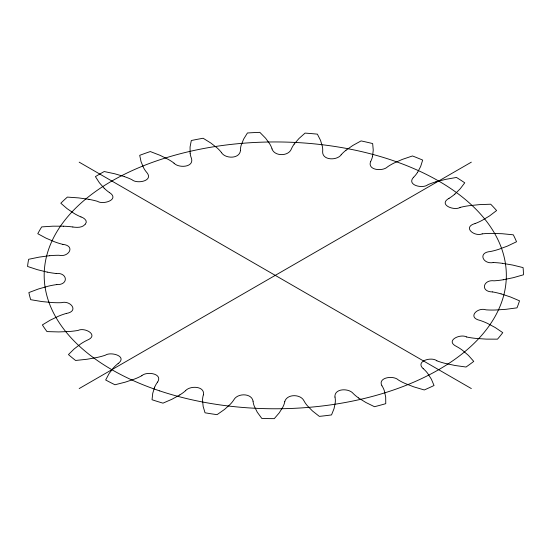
<?xml version="1.0" encoding="UTF-8"?>
<svg xmlns="http://www.w3.org/2000/svg" width="551" height="551" viewBox="0 0 551 551"><rect width="100%" height="100%" fill="white"/><g stroke="black" fill="none" stroke-linecap="round" stroke-linejoin="round"><path stroke-width="0.83" d="M284.722 401.72C286.747 393.8 300.55 393.862 303.945 400.749A53.316 30.78 0 0 0 307.355 405.736L312.403 410.901L319.339 416.377A248.191 143.294 0 0 0 331.53 414.924L334.064 408.587L335.277 402.416A53.316 30.78 0 0 0 334.987 397.051M372.572 156.257L373.241 150.051L372.655 143.563A248.191 143.294 0 0 0 361.077 140.911L352.936 145.395L346.049 150.175M203.429 394.847C205.117 385.934 190.088 385.438 185.577 390.659M154.652 387.139L152.751 393.256L152.028 399.744A248.191 143.294 0 0 0 162.986 403.153L171.974 399.241L179.778 394.964M370.637 161.505C367.083 170.424 382.924 171.657 387.622 166.788A53.316 30.78 0 0 1 394.172 162.986L402.347 159.397L412.472 155.961A248.191 143.294 0 0 1 422.672 160.086L420.654 166.478L417.527 172.422M294.131 144.121L298.931 138.556L305.061 133.108A248.191 143.294 0 0 1 317.383 134.148L320.544 140.388L322.376 146.511A53.316 30.78 0 0 1 322.631 151.876C322.487 160.548 337.06 160.651 341.227 154.755M157.634 382.057C163.103 373.495 146.718 371.105 141.827 375.672M85.295 224.119C88.353 221.02 83.855 217.735 80.99 216.915M85.164 224.285C82.257 227.894 76.975 227.563 72.835 227.012M413.546 177.27C406.197 185.17 422.803 189.069 427.962 184.675A53.316 30.78 0 0 1 435.855 181.851M454.809 194.138L460.23 188.773L464.748 182.815A248.191 143.294 0 0 0 456.469 177.45L445.704 179.35L435.834 181.83M118.189 363.522C127.866 356.104 110.668 351.435 105.358 355.202A53.316 30.78 0 0 1 96.955 357.482L87.141 359.238L75.59 360.471A248.191 143.294 0 0 1 68.448 354.582L74.137 348.969L80.591 344.003A53.316 30.78 0 0 1 87.175 340.215C99.483 335.235 84.861 326.984 78.049 330.428A53.316 30.78 0 0 1 68.958 331.523L58.709 331.929L46.98 331.592A248.191 143.294 0 0 1 42.379 324.911L50.155 320.207L58.427 316.233A53.316 30.78 0 0 1 66.34 313.423M449.003 198.326C437.852 204.655 454.12 211.061 460.071 207.451M79.186 388.565L471.332 162.159M475.086 223.534C462.179 227.212 474.356 237.006 482.215 233.886M66.361 313.443C79.447 311.239 70.425 300.026 61.368 302.685A53.316 30.78 0 0 1 52.083 302.54L41.952 301.569L30.67 299.682A248.191 143.294 0 0 1 28.866 292.567L38.308 289.027L47.944 286.258A53.316 30.78 0 0 1 56.774 284.578M503.235 279.777L513.36 277.67L523.45 274.791A248.191 143.294 0 0 0 523.085 267.6L512.726 265.065L502.402 263.302M56.781 284.605C68.806 285.074 67.732 272.449 56.223 273.468M49.721 255.698L39.238 257.11L28.638 259.294A248.191 143.294 0 0 0 27.55 266.457L37.33 269.673L47.228 272.118M493.2 262.558C482.869 264.535 477.621 252.351 490.404 251.538A53.316 30.78 0 0 0 498.834 249.286L507.471 246.077L516.528 241.758A248.191 143.294 0 0 0 513.312 234.816L502.209 233.727L491.464 233.383A53.316 30.78 0 0 0 482.208 233.865M63.654 226.199L52.889 226.179L41.697 226.895A248.191 143.294 0 0 0 37.785 233.714L46.015 238.149L54.673 241.841A53.316 30.78 0 0 0 62.862 244.382M492.442 291.927C479.997 291.768 483.179 279.288 494.123 280.824A53.316 30.78 0 0 0 503.221 279.756M88.993 199.352L78.531 197.892L67.36 197.1A248.191 143.294 0 0 0 60.817 203.223L67.064 208.629L74.013 213.375A53.316 30.78 0 0 0 80.963 216.936M466.594 336.95C460.25 333.438 444.719 340.711 456.462 346.434A53.316 30.78 0 0 1 462.661 350.429L468.391 355.354L473.743 361.387A248.191 143.294 0 0 1 466.022 367.028L455.085 365.492L444.981 363.343A53.316 30.78 0 0 1 436.812 360.788M62.883 244.355C75.88 245.863 68.675 257.613 58.978 255.265A53.316 30.78 0 0 0 49.728 255.719M501.1 293.869L510.44 296.961L519.51 300.812A248.191 143.294 0 0 1 516.99 307.851L506.018 309.311L495.321 310.013A53.316 30.78 0 0 1 486.037 309.848C477.6 306.873 466.911 317.466 479.969 320.393A53.316 30.78 0 0 1 487.594 323.458L495.135 327.487L502.76 332.646A248.191 143.294 0 0 1 497.498 339.161L486.237 339.12L475.554 338.376A53.316 30.78 0 0 1 466.58 336.978M124.381 176.595L114.773 173.785L104.222 171.533A248.191 143.294 0 0 0 95.419 176.616L99.332 182.705L104.194 188.249M436.833 360.767C431.495 356.435 414.958 361.194 423.189 368.647M79.186 162.159L471.332 388.565M109.573 192.623C120.035 199.524 103.209 205.048 97.603 201.363A53.316 30.78 0 0 0 88.986 199.372M358.536 397.967L365.898 402.499L374.473 406.707A248.191 143.294 0 0 0 385.762 403.669L385.693 397.168L384.405 390.996A53.316 30.78 0 0 0 381.988 385.817M174.026 163.199C178.627 168.269 194.11 167.47 191.514 158.495A53.316 30.78 0 0 1 190.143 153.192M221.557 152.744C225.545 158.943 239.713 158.984 240.456 150.492M381.884 385.748C377.463 377.352 393.483 375.107 398.366 379.976A53.316 30.78 0 0 0 405.288 383.558L413.815 386.864L424.263 389.956A248.191 143.294 0 0 0 434.036 385.5L431.371 379.184L427.652 373.351A53.316 30.78 0 0 0 423.23 368.633M271.98 148.901C274.536 156.498 288.256 156.477 291.272 149.225A53.316 30.78 0 0 1 294.165 144.128M334.939 397.057C334.126 388.193 348.9 387.98 353.26 393.552A53.316 30.78 0 0 0 358.563 397.953M190.109 153.192L190.067 146.979L191.307 140.519A248.191 143.294 0 0 1 203.126 138.253L210.806 143.012L217.204 148.005A53.316 30.78 0 0 1 221.598 152.737M253.088 401.19C251.662 392.973 237.722 393.035 233.996 399.571A53.316 30.78 0 0 1 230.098 404.441L224.532 409.427L217.06 414.655A248.191 143.294 0 0 1 205.034 412.795L203.14 406.39L202.554 400.184A53.316 30.78 0 0 1 203.381 394.84M492.456 291.899A53.316 30.78 0 0 1 501.079 293.89M493.207 262.531A53.316 30.78 0 0 1 502.395 263.323M475.114 223.554A53.316 30.78 0 0 0 482.387 220.221L489.515 215.944L496.603 210.544A248.191 143.294 0 0 0 490.693 204.214L479.46 204.628L468.867 205.73A53.316 30.78 0 0 0 460.051 207.424M454.782 194.131A53.316 30.78 0 0 1 449.037 198.346M417.493 172.415A53.316 30.78 0 0 1 413.587 177.284M372.538 156.257A53.316 30.78 0 0 1 370.678 161.512M341.179 154.741A53.316 30.78 0 0 1 346.076 150.182M272.029 148.894A53.316 30.78 0 0 0 269.604 143.715L265.63 138.246L259.838 132.35A248.191 143.294 0 0 0 247.433 132.977L243.645 139.093L241.2 145.147A53.316 30.78 0 0 0 240.408 150.492M174.061 163.186A53.316 30.78 0 0 0 167.869 159.184L160.065 155.327L150.306 151.553A248.191 143.294 0 0 0 139.706 155.327L141.084 161.78L143.604 167.821A53.316 30.78 0 0 0 147.048 172.807C153.591 180.997 136.951 184.206 131.951 179.702A53.316 30.78 0 0 0 124.361 176.616M109.539 192.643A53.316 30.78 0 0 1 104.229 188.242M63.647 226.22A53.316 30.78 0 0 1 72.849 226.984M56.209 273.496A53.316 30.78 0 0 1 47.241 272.098M118.148 363.508A53.316 30.78 0 0 0 113.292 368.075L109.126 373.502L105.668 379.983A248.191 143.294 0 0 0 114.966 384.763L125.277 382.153L134.582 379.026A53.316 30.78 0 0 0 141.862 375.692M154.693 387.146A53.316 30.78 0 0 1 157.593 382.05M185.535 390.749A53.316 30.78 0 0 1 179.75 394.95M253.04 401.19A53.316 30.78 0 0 0 254.41 406.493L257.262 412.196L261.821 418.443A248.191 143.294 0 0 0 274.267 418.65L279.261 412.83L282.904 406.982A53.316 30.78 0 0 0 284.771 401.72M159.721 390.9A231.076 133.411 0 0 0 506.335 275.362A231.076 133.411 0 0 0 159.721 159.824A231.076 133.411 0 0 0 159.721 390.9"/></g></svg>
